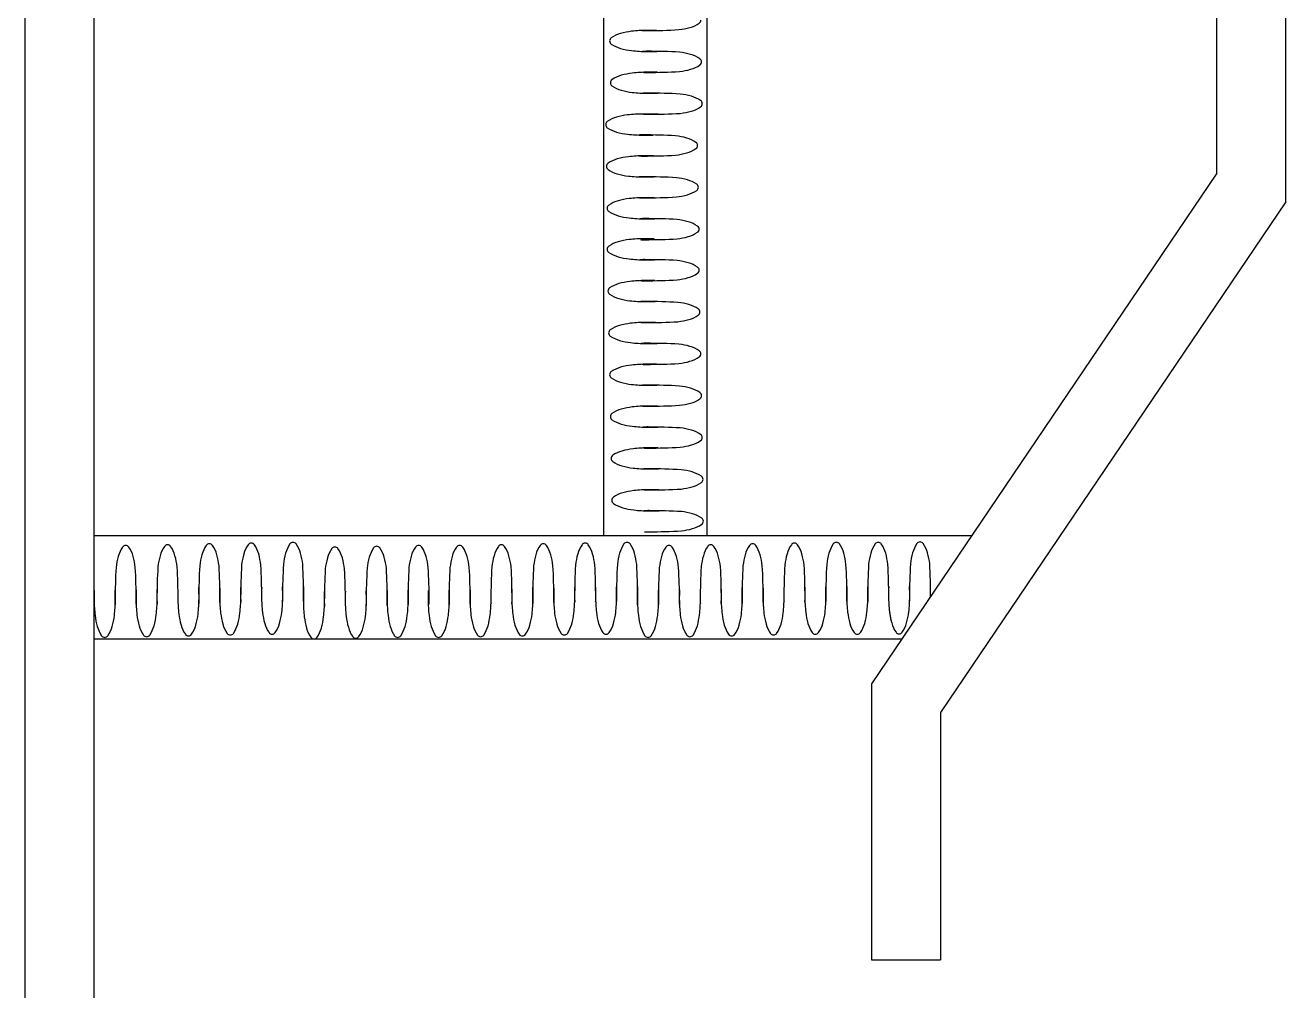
# Model space of a CAD drawing. Header units: inches. Extents: x -460 to 10305, y -938 to 5356.
# Drawn here: x 6043.9 to 6116.9, y 536.9 to 592.8 of the extents above; entities that cross this region are included whole.
import ezdxf

# ---------------------------------------------------------------- set-up
doc = ezdxf.new("R2010")
doc.units = ezdxf.units.IN
doc.header["$MEASUREMENT"] = 0
doc.layers.add('01-0263-02-DWG-BFP-ARCH$0$SP-PART', color=190, linetype='Continuous')
doc.layers.add('01-0263-02-DWG-BFP-ARCH$0$SP-WALL', color=7, linetype='Continuous')

# ---------------------------------------------------------------- blocks, each defined once
blk = doc.blocks.new('01-0263-02-DWG-BFP-ARCH', base_point=(1295.158, 1353.427))
at = {"layer": '01-0263-02-DWG-BFP-ARCH$0$SP-PART'}
for p, q in [((3336.658, 1913.427), (3336.658, 1981.427)), ((3342.658, 1913.427), (3342.658, 1981.427)), ((3357.957, 1913.427), (3307.158, 1913.427)), ((3340.158, 1907.427), (3307.158, 1907.427)), ((3353.9, 1907.427), (3340.158, 1907.427))]:
    blk.add_line(p, q, dxfattribs=at)
for points in [[(3338.881, 1942.698, 0.008534), (3339.142, 1942.694, 0.013847), (3341.013, 1942.746, 0.039769), (3341.653, 1942.873, 0.081037), (3342.19, 1943.124, 0.247833), (3342.285, 1943.305, 0.247833)], [(3339.723, 1942.699, 0.004146), (3339.162, 1942.704, 0.02916), (3338.275, 1942.652, 0.039769), (3337.635, 1942.525, 0.081037), (3337.098, 1942.274, 0.247833), (3337.002, 1942.093, 0.247833), (3337.098, 1941.912, 0.081037), (3337.635, 1941.661, 0.039769), (3338.275, 1941.534, 0.02916), (3339.162, 1941.482, 0.0043), (3339.744, 1941.487, 0.039769)], [(3342.327, 1940.881, 0.247833), (3342.232, 1941.062, 0.081037), (3341.694, 1941.313, 0.039769), (3341.055, 1941.44, 0.013847), (3339.183, 1941.492, 0.009217), (3338.902, 1941.486, 0.039769)], [(3338.923, 1940.274, 0.008534), (3339.183, 1940.27, 0.013847), (3341.055, 1940.322, 0.039769), (3341.694, 1940.449, 0.081037), (3342.232, 1940.7, 0.247833), (3342.327, 1940.881, 0.247833)], [(3339.765, 1940.275, 0.004146), (3339.204, 1940.279, 0.02916), (3338.316, 1940.228, 0.039769), (3337.677, 1940.101, 0.081037), (3337.139, 1939.849, 0.247833), (3337.044, 1939.669, 0.247833), (3337.139, 1939.488, 0.081037), (3337.677, 1939.237, 0.039769), (3338.316, 1939.11, 0.02916), (3339.204, 1939.058, 0.0043), (3339.785, 1939.063, 0.039769)], [(3339.806, 1937.851, 0.004146), (3339.246, 1937.855, 0.009217), (3338.964, 1937.85, 0.008534), (3339.225, 1937.846, 0.013847), (3341.096, 1937.898, 0.039769), (3341.736, 1938.025, 0.081037), (3342.273, 1938.276, 0.247833), (3342.369, 1938.457, 0.247833), (3342.273, 1938.637, 0.081037), (3341.736, 1938.889, 0.039769), (3341.096, 1939.016, 0.013847), (3339.225, 1939.067, 0.009217), (3338.944, 1939.062, 0.039769)], [(3339.493, 1937.854, 0.004146), (3338.933, 1937.859, 0.02916), (3338.045, 1937.807, 0.039769), (3337.405, 1937.68, 0.081037), (3336.868, 1937.429, 0.247833), (3336.773, 1937.248, 0.247833), (3336.868, 1937.067, 0.081037), (3337.405, 1936.816, 0.039769), (3338.045, 1936.689, 0.02916), (3338.933, 1936.637, 0.0043), (3339.514, 1936.642, 0.039769)], [(3342.098, 1936.036, 0.247833), (3342.002, 1936.217, 0.081037), (3341.465, 1936.468, 0.039769), (3340.825, 1936.595, 0.013847), (3338.954, 1936.647, 0.009217), (3338.672, 1936.642, 0.039769)], [(3338.693, 1935.43, 0.008534), (3338.954, 1935.425, 0.013847), (3340.825, 1935.477, 0.039769), (3341.465, 1935.604, 0.081037), (3342.002, 1935.855, 0.247833), (3342.098, 1936.036, 0.247833)], [(3339.535, 1935.43, 0.004146), (3338.974, 1935.435, 0.02916), (3338.087, 1935.383, 0.039769), (3337.447, 1935.256, 0.081037), (3336.91, 1935.005, 0.247833), (3336.814, 1934.824, 0.247833), (3336.91, 1934.643, 0.081037), (3337.447, 1934.392, 0.039769), (3338.087, 1934.265, 0.02916), (3338.974, 1934.213, 0.0043), (3339.556, 1934.218, 0.039769)], [(3342.139, 1933.612, 0.247833), (3342.044, 1933.793, 0.081037), (3341.507, 1934.044, 0.039769), (3340.867, 1934.171, 0.013847), (3338.995, 1934.223, 0.009217), (3338.714, 1934.218, 0.039769)], [(3338.735, 1933.006, 0.008534), (3338.995, 1933.001, 0.013847), (3340.867, 1933.053, 0.039769), (3341.507, 1933.18, 0.081037), (3342.044, 1933.431, 0.247833), (3342.139, 1933.612, 0.247833)], [(3339.582, 1933.006, 0.004146), (3339.021, 1933.011, 0.02916), (3338.134, 1932.959, 0.039769), (3337.494, 1932.832, 0.081037), (3336.957, 1932.581, 0.247833), (3336.861, 1932.4, 0.247833), (3336.957, 1932.219, 0.081037), (3337.494, 1931.968, 0.039769), (3338.134, 1931.841, 0.02916), (3339.021, 1931.789, 0.0043), (3339.603, 1931.794, 0.039769)], [(3342.186, 1931.188, 0.247833), (3342.091, 1931.369, 0.081037), (3341.553, 1931.62, 0.039769), (3340.914, 1931.747, 0.013847), (3339.042, 1931.799, 0.009217), (3338.761, 1931.794, 0.039769)], [(3338.782, 1930.582, 0.008534), (3339.042, 1930.577, 0.013847), (3340.914, 1930.629, 0.039769), (3341.553, 1930.756, 0.081037), (3342.091, 1931.007, 0.247833), (3342.186, 1931.188, 0.247833)], [(3339.582, 1930.63, 0.004146), (3339.021, 1930.634, 0.02916), (3338.134, 1930.583, 0.039769), (3337.494, 1930.456, 0.081037), (3336.957, 1930.204, 0.247833), (3336.861, 1930.024, 0.247833), (3336.957, 1929.843, 0.081037), (3337.494, 1929.592, 0.039769), (3338.134, 1929.465, 0.02916), (3339.021, 1929.413, 0.0043), (3339.603, 1929.418, 0.039769)], [(3342.186, 1928.812, 0.247833), (3342.091, 1928.992, 0.081037), (3341.553, 1929.244, 0.039769), (3340.914, 1929.371, 0.013847), (3339.042, 1929.422, 0.009217), (3338.761, 1929.417, 0.039769)], [(3338.782, 1928.205, 0.008534), (3339.042, 1928.201, 0.013847), (3340.914, 1928.253, 0.039769), (3341.553, 1928.38, 0.081037), (3342.091, 1928.631, 0.247833), (3342.186, 1928.812, 0.247833)], [(3339.624, 1928.206, 0.004146), (3339.063, 1928.21, 0.02916), (3338.175, 1928.159, 0.039769), (3337.536, 1928.031, 0.081037), (3336.998, 1927.78, 0.247833), (3336.903, 1927.6, 0.247833), (3336.998, 1927.419, 0.081037), (3337.536, 1927.168, 0.039769), (3338.175, 1927.04, 0.02916), (3339.063, 1926.989, 0.0043), (3339.644, 1926.994, 0.039769)], [(3342.228, 1926.387, 0.247833), (3342.132, 1926.568, 0.081037), (3341.595, 1926.819, 0.039769), (3340.955, 1926.946, 0.013847), (3339.084, 1926.998, 0.009217), (3338.803, 1926.993, 0.039769)], [(3339.665, 1925.782, 0.004146), (3339.105, 1925.786, 0.02916), (3338.217, 1925.734, 0.039769), (3337.577, 1925.607, 0.081037), (3337.04, 1925.356, 0.247833), (3336.945, 1925.175, 0.247833), (3337.04, 1924.995, 0.081037), (3337.577, 1924.743, 0.039769), (3338.217, 1924.616, 0.02916), (3339.105, 1924.565, 0.004854), (3339.761, 1924.571, 0.039769)], [(3338.823, 1925.781, 0.008534), (3339.084, 1925.777, 0.013847), (3340.955, 1925.828, 0.039769), (3341.595, 1925.955, 0.081037), (3342.132, 1926.207, 0.247833), (3342.228, 1926.387, 0.247833)], [(3342.285, 1923.966, 0.247833), (3342.19, 1924.146, 0.081037), (3341.653, 1924.398, 0.039769), (3341.013, 1924.525, 0.013847), (3339.142, 1924.577, 0.010512), (3338.821, 1924.57, 0.039769)], [(3338.881, 1923.359, 0.008534), (3339.142, 1923.355, 0.013847), (3341.013, 1923.407, 0.039769), (3341.653, 1923.534, 0.081037), (3342.19, 1923.785, 0.247833), (3342.285, 1923.966, 0.247833)], [(3339.723, 1923.36, 0.004146), (3339.162, 1923.364, 0.02916), (3338.275, 1923.313, 0.039769), (3337.635, 1923.186, 0.081037), (3337.098, 1922.934, 0.247833), (3337.002, 1922.754, 0.247833), (3337.098, 1922.573, 0.081037), (3337.635, 1922.322, 0.039769), (3338.275, 1922.195, 0.02916), (3339.162, 1922.143, 0.0043), (3339.744, 1922.148, 0.039769)], [(3342.327, 1921.542, 0.247833), (3342.232, 1921.722, 0.081037), (3341.694, 1921.973, 0.039769), (3341.055, 1922.101, 0.013847), (3339.183, 1922.152, 0.009217), (3338.902, 1922.147, 0.039769)], [(3338.923, 1920.935, 0.008534), (3339.183, 1920.931, 0.013847), (3341.055, 1920.983, 0.039769), (3341.694, 1921.11, 0.081037), (3342.232, 1921.361, 0.247833), (3342.327, 1921.542, 0.247833)], [(3339.765, 1920.936, 0.004146), (3339.204, 1920.94, 0.02916), (3338.316, 1920.889, 0.039769), (3337.677, 1920.761, 0.081037), (3337.139, 1920.51, 0.247833), (3337.044, 1920.329, 0.247833), (3337.139, 1920.149, 0.081037), (3337.677, 1919.898, 0.039769), (3338.316, 1919.77, 0.02916), (3339.204, 1919.719, 0.0043), (3339.785, 1919.724, 0.039769)], [(3339.806, 1918.512, 0.004146), (3339.246, 1918.516, 0.009217), (3338.964, 1918.511, 0.008534), (3339.225, 1918.507, 0.013847), (3341.096, 1918.558, 0.039769), (3341.736, 1918.685, 0.081037), (3342.273, 1918.937, 0.247833), (3342.369, 1919.117, 0.247833), (3342.273, 1919.298, 0.081037), (3341.736, 1919.549, 0.039769), (3341.096, 1919.676, 0.013847), (3339.225, 1919.728, 0.009217), (3338.944, 1919.723, 0.039769)], [(3339.806, 1918.512, 0.004146), (3339.246, 1918.516, 0.02916), (3338.358, 1918.464, 0.039769), (3337.718, 1918.337, 0.081037), (3337.181, 1918.086, 0.247833), (3337.086, 1917.905, 0.247833), (3337.181, 1917.725, 0.081037), (3337.718, 1917.473, 0.039769), (3338.358, 1917.346, 0.02916), (3339.246, 1917.295, 0.0043), (3339.827, 1917.299, 0.039769)], [(3342.41, 1916.693, 0.247833), (3342.315, 1916.874, 0.081037), (3341.778, 1917.125, 0.039769), (3341.138, 1917.252, 0.013847), (3339.266, 1917.304, 0.009217), (3338.985, 1917.299, 0.039769)], [(3339.006, 1916.087, 0.008534), (3339.266, 1916.082, 0.013847), (3341.138, 1916.134, 0.039769), (3341.778, 1916.261, 0.081037), (3342.315, 1916.512, 0.247833), (3342.41, 1916.693, 0.247833)], [(3339.848, 1916.087, 0.004146), (3339.287, 1916.092, 0.02916), (3338.4, 1916.04, 0.039769), (3337.76, 1915.913, 0.081037), (3337.223, 1915.662, 0.247833), (3337.127, 1915.481, 0.247833), (3337.223, 1915.3, 0.081037), (3337.76, 1915.049, 0.039769), (3338.4, 1914.922, 0.02916), (3339.287, 1914.87, 0.0043), (3339.869, 1914.875, 0.039769)], [(3342.431, 1914.27, 0.247833), (3342.336, 1914.451, 0.081037), (3341.799, 1914.702, 0.039769), (3341.159, 1914.829, 0.013847), (3339.287, 1914.881, 0.009217), (3339.006, 1914.876, 0.039769)], [(3339.027, 1913.663, 0.008534), (3339.287, 1913.659, 0.013847), (3341.159, 1913.711, 0.039769), (3341.799, 1913.838, 0.081037), (3342.336, 1914.089, 0.247833), (3342.431, 1914.27, 0.247833)], [(3308.976, 1912.863, 0.247833), (3308.795, 1912.767, 0.081037), (3308.544, 1912.23, 0.039769), (3308.417, 1911.59, 0.013847), (3308.365, 1909.719, 0.009217), (3308.37, 1909.438, 0.039769)], [(3309.583, 1909.458, 0.008534), (3309.587, 1909.719, 0.013847), (3309.535, 1911.59, 0.039769), (3309.408, 1912.23, 0.081037), (3309.157, 1912.767, 0.247833), (3308.976, 1912.863, 0.247833)], [(3311.4, 1912.904, 0.247833), (3311.219, 1912.809, 0.081037), (3310.968, 1912.272, 0.039769), (3310.841, 1911.632, 0.013847), (3310.789, 1909.76, 0.009217), (3310.795, 1909.479, 0.039769)], [(3312.007, 1909.5, 0.008534), (3312.011, 1909.76, 0.013847), (3311.959, 1911.632, 0.039769), (3311.832, 1912.272, 0.081037), (3311.581, 1912.809, 0.247833), (3311.4, 1912.904, 0.247833)], [(3313.822, 1912.962, 0.247833), (3313.641, 1912.867, 0.081037), (3313.39, 1912.329, 0.039769), (3313.263, 1911.69, 0.013847), (3313.211, 1909.818, 0.010512), (3313.218, 1909.497, 0.039769)], [(3314.428, 1909.558, 0.008534), (3314.433, 1909.818, 0.013847), (3314.381, 1911.69, 0.039769), (3314.254, 1912.329, 0.081037), (3314.003, 1912.867, 0.247833), (3313.822, 1912.962, 0.247833)], [(3316.246, 1913.004, 0.247833), (3316.065, 1912.908, 0.081037), (3315.814, 1912.371, 0.039769), (3315.687, 1911.731, 0.013847), (3315.635, 1909.86, 0.009217), (3315.64, 1909.579, 0.039769)], [(3316.853, 1909.599, 0.008534), (3316.857, 1909.86, 0.013847), (3316.805, 1911.731, 0.039769), (3316.678, 1912.371, 0.081037), (3316.427, 1912.908, 0.247833), (3316.246, 1913.004, 0.247833)], [(3319.276, 1910.483, 0.004146), (3319.271, 1909.922, 0.009217), (3319.277, 1909.641, 0.008534), (3319.281, 1909.901, 0.013847), (3319.229, 1911.773, 0.039769), (3319.102, 1912.413, 0.081037), (3318.851, 1912.95, 0.247833), (3318.67, 1913.045, 0.247833), (3318.489, 1912.95, 0.081037), (3318.238, 1912.413, 0.039769), (3318.111, 1911.773, 0.013847), (3318.059, 1909.901, 0.009217), (3318.065, 1909.62, 0.039769)], [(3321.091, 1912.774, 0.247833), (3320.91, 1912.679, 0.081037), (3320.659, 1912.141, 0.039769), (3320.532, 1911.502, 0.013847), (3320.48, 1909.63, 0.009217), (3320.485, 1909.349, 0.039769)], [(3321.697, 1909.37, 0.008534), (3321.702, 1909.63, 0.013847), (3321.65, 1911.502, 0.039769), (3321.523, 1912.141, 0.081037), (3321.271, 1912.679, 0.247833), (3321.091, 1912.774, 0.247833)], [(3323.515, 1912.816, 0.247833), (3323.334, 1912.72, 0.081037), (3323.083, 1912.183, 0.039769), (3322.956, 1911.543, 0.013847), (3322.904, 1909.672, 0.009217), (3322.909, 1909.391, 0.039769)], [(3324.121, 1909.411, 0.008534), (3324.126, 1909.672, 0.013847), (3324.074, 1911.543, 0.039769), (3323.947, 1912.183, 0.081037), (3323.696, 1912.72, 0.247833), (3323.515, 1912.816, 0.247833)], [(3325.939, 1912.863, 0.247833), (3325.758, 1912.767, 0.081037), (3325.507, 1912.23, 0.039769), (3325.38, 1911.59, 0.013847), (3325.328, 1909.719, 0.009217), (3325.333, 1909.438, 0.039769)], [(3326.545, 1909.458, 0.008534), (3326.55, 1909.719, 0.013847), (3326.498, 1911.59, 0.039769), (3326.371, 1912.23, 0.081037), (3326.12, 1912.767, 0.247833), (3325.939, 1912.863, 0.247833)], [(3328.315, 1912.863, 0.247833), (3328.134, 1912.767, 0.081037), (3327.883, 1912.23, 0.039769), (3327.756, 1911.59, 0.013847), (3327.704, 1909.719, 0.009217), (3327.71, 1909.438, 0.039769)], [(3328.922, 1909.458, 0.008534), (3328.926, 1909.719, 0.013847), (3328.874, 1911.59, 0.039769), (3328.747, 1912.23, 0.081037), (3328.496, 1912.767, 0.247833), (3328.315, 1912.863, 0.247833)], [(3330.739, 1912.904, 0.247833), (3330.559, 1912.809, 0.081037), (3330.307, 1912.272, 0.039769), (3330.18, 1911.632, 0.013847), (3330.129, 1909.76, 0.009217), (3330.134, 1909.479, 0.039769)], [(3331.346, 1909.5, 0.008534), (3331.35, 1909.76, 0.013847), (3331.298, 1911.632, 0.039769), (3331.171, 1912.272, 0.081037), (3330.92, 1912.809, 0.247833), (3330.739, 1912.904, 0.247833)], [(3333.161, 1912.962, 0.247833), (3332.98, 1912.867, 0.081037), (3332.729, 1912.329, 0.039769), (3332.602, 1911.69, 0.013847), (3332.55, 1909.818, 0.010512), (3332.557, 1909.497, 0.039769)], [(3333.768, 1909.558, 0.008534), (3333.772, 1909.818, 0.013847), (3333.72, 1911.69, 0.039769), (3333.593, 1912.329, 0.081037), (3333.342, 1912.867, 0.247833), (3333.161, 1912.962, 0.247833)], [(3335.585, 1913.004, 0.247833), (3335.405, 1912.908, 0.081037), (3335.153, 1912.371, 0.039769), (3335.026, 1911.731, 0.013847), (3334.974, 1909.86, 0.009217), (3334.98, 1909.579, 0.039769)], [(3336.192, 1909.599, 0.008534), (3336.196, 1909.86, 0.013847), (3336.144, 1911.731, 0.039769), (3336.017, 1912.371, 0.081037), (3335.766, 1912.908, 0.247833), (3335.585, 1913.004, 0.247833)], [(3338.615, 1910.483, 0.004146), (3338.611, 1909.922, 0.009217), (3338.616, 1909.641, 0.008534), (3338.62, 1909.901, 0.013847), (3338.568, 1911.773, 0.039769), (3338.441, 1912.413, 0.081037), (3338.19, 1912.95, 0.247833), (3338.009, 1913.045, 0.247833), (3337.829, 1912.95, 0.081037), (3337.578, 1912.413, 0.039769), (3337.45, 1911.773, 0.013847), (3337.399, 1909.901, 0.009217), (3337.404, 1909.62, 0.039769)], [(3340.437, 1912.863, 0.247833), (3340.256, 1912.767, 0.081037), (3340.005, 1912.23, 0.039769), (3339.878, 1911.59, 0.013847), (3339.826, 1909.719, 0.009217), (3339.831, 1909.438, 0.039769)], [(3341.043, 1909.458, 0.008534), (3341.048, 1909.719, 0.013847), (3340.996, 1911.59, 0.039769), (3340.869, 1912.23, 0.081037), (3340.617, 1912.767, 0.247833), (3340.437, 1912.863, 0.247833)], [(3342.861, 1912.904, 0.247833), (3342.68, 1912.809, 0.081037), (3342.429, 1912.272, 0.039769), (3342.302, 1911.632, 0.013847), (3342.25, 1909.76, 0.009217), (3342.255, 1909.479, 0.039769)], [(3343.467, 1909.5, 0.008534), (3343.472, 1909.76, 0.013847), (3343.42, 1911.632, 0.039769), (3343.293, 1912.272, 0.081037), (3343.042, 1912.809, 0.247833), (3342.861, 1912.904, 0.247833)], [(3345.283, 1912.962, 0.247833), (3345.102, 1912.867, 0.081037), (3344.851, 1912.329, 0.039769), (3344.724, 1911.69, 0.013847), (3344.672, 1909.818, 0.010512), (3344.678, 1909.497, 0.039769)], [(3345.889, 1909.558, 0.008534), (3345.893, 1909.818, 0.013847), (3345.842, 1911.69, 0.039769), (3345.714, 1912.329, 0.081037), (3345.463, 1912.867, 0.247833), (3345.283, 1912.962, 0.247833)], [(3347.707, 1913.004, 0.247833), (3347.526, 1912.908, 0.081037), (3347.275, 1912.371, 0.039769), (3347.148, 1911.731, 0.013847), (3347.096, 1909.86, 0.009217), (3347.101, 1909.579, 0.039769)], [(3348.313, 1909.599, 0.008534), (3348.318, 1909.86, 0.013847), (3348.266, 1911.731, 0.039769), (3348.139, 1912.371, 0.081037), (3347.887, 1912.908, 0.247833), (3347.707, 1913.004, 0.247833)], [(3350.737, 1910.483, 0.004146), (3350.732, 1909.922, 0.009217), (3350.737, 1909.641, 0.008534), (3350.742, 1909.901, 0.013847), (3350.69, 1911.773, 0.039769), (3350.563, 1912.413, 0.081037), (3350.312, 1912.95, 0.247833), (3350.131, 1913.045, 0.247833), (3349.95, 1912.95, 0.081037), (3349.699, 1912.413, 0.039769), (3349.572, 1911.773, 0.013847), (3349.52, 1909.901, 0.009217), (3349.525, 1909.62, 0.039769)], [(3352.556, 1913.045, 0.247833), (3352.375, 1912.95, 0.081037), (3352.124, 1912.413, 0.039769), (3351.997, 1911.773, 0.013847), (3351.945, 1909.901, 0.009217), (3351.95, 1909.62, 0.039769)], [(3353.162, 1909.641, 0.008534), (3353.167, 1909.901, 0.013847), (3353.115, 1911.773, 0.039769), (3352.988, 1912.413, 0.081037), (3352.736, 1912.95, 0.247833), (3352.556, 1913.045, 0.247833)], [(3354.98, 1913.066, 0.247833), (3354.799, 1912.971, 0.081037), (3354.548, 1912.434, 0.039769), (3354.421, 1911.794, 0.013847), (3354.369, 1909.922, 0.009217), (3354.374, 1909.641, 0.039769)], [(3355.591, 1909.928, 0.013807), (3355.539, 1911.794, 0.039769), (3355.412, 1912.434, 0.081037), (3355.161, 1912.971, 0.247833), (3354.98, 1913.066)], [(3312.006, 1910.342, 0.004146), (3312.001, 1909.781, 0.02916), (3312.053, 1908.894, 0.039769), (3312.18, 1908.254, 0.081037), (3312.432, 1907.717, 0.247833), (3312.612, 1907.621, 0.247833), (3312.793, 1907.717, 0.081037), (3313.044, 1908.254, 0.039769), (3313.171, 1908.894, 0.02916), (3313.223, 1909.781, 0.004854), (3313.217, 1910.437, 0.039769)], [(3314.428, 1910.4, 0.004146), (3314.423, 1909.839, 0.02916), (3314.475, 1908.951, 0.039769), (3314.602, 1908.312, 0.081037), (3314.853, 1907.774, 0.247833), (3315.034, 1907.679, 0.247833), (3315.215, 1907.774, 0.081037), (3315.466, 1908.312, 0.039769), (3315.593, 1908.951, 0.02916), (3315.645, 1909.839, 0.0043), (3315.64, 1910.42, 0.039769)], [(3316.852, 1910.441, 0.004146), (3316.847, 1909.881, 0.02916), (3316.899, 1908.993, 0.039769), (3317.026, 1908.353, 0.081037), (3317.277, 1907.816, 0.247833), (3317.458, 1907.721, 0.247833), (3317.639, 1907.816, 0.081037), (3317.89, 1908.353, 0.039769), (3318.017, 1908.993, 0.02916), (3318.069, 1909.881, 0.0043), (3318.064, 1910.462, 0.039769)], [(3331.345, 1910.342, 0.004146), (3331.341, 1909.781, 0.02916), (3331.392, 1908.894, 0.039769), (3331.52, 1908.254, 0.081037), (3331.771, 1907.717, 0.247833), (3331.951, 1907.621, 0.247833), (3332.132, 1907.717, 0.081037), (3332.383, 1908.254, 0.039769), (3332.511, 1908.894, 0.02916), (3332.562, 1909.781, 0.004854), (3332.556, 1910.437, 0.039769)], [(3333.767, 1910.4, 0.004146), (3333.762, 1909.839, 0.02916), (3333.814, 1908.951, 0.039769), (3333.941, 1908.312, 0.081037), (3334.192, 1907.774, 0.247833), (3334.373, 1907.679, 0.247833), (3334.554, 1907.774, 0.081037), (3334.805, 1908.312, 0.039769), (3334.932, 1908.951, 0.02916), (3334.984, 1909.839, 0.0043), (3334.979, 1910.42, 0.039769)], [(3336.191, 1910.441, 0.004146), (3336.187, 1909.881, 0.02916), (3336.238, 1908.993, 0.039769), (3336.365, 1908.353, 0.081037), (3336.617, 1907.816, 0.247833), (3336.797, 1907.721, 0.247833), (3336.978, 1907.816, 0.081037), (3337.229, 1908.353, 0.039769), (3337.356, 1908.993, 0.02916), (3337.408, 1909.881, 0.0043), (3337.403, 1910.462, 0.039769)], [(3343.467, 1910.342, 0.004146), (3343.462, 1909.781, 0.02916), (3343.514, 1908.894, 0.039769), (3343.641, 1908.254, 0.081037), (3343.892, 1907.717, 0.247833), (3344.073, 1907.621, 0.247833), (3344.254, 1907.717, 0.081037), (3344.505, 1908.254, 0.039769), (3344.632, 1908.894, 0.02916), (3344.684, 1909.781, 0.004854), (3344.677, 1910.437, 0.039769)], [(3345.888, 1910.4, 0.004146), (3345.884, 1909.839, 0.02916), (3345.936, 1908.951, 0.039769), (3346.063, 1908.312, 0.081037), (3346.314, 1907.774, 0.247833), (3346.495, 1907.679, 0.247833), (3346.675, 1907.774, 0.081037), (3346.927, 1908.312, 0.039769), (3347.054, 1908.951, 0.02916), (3347.105, 1909.839, 0.0043), (3347.1, 1910.42, 0.039769)], [(3348.313, 1910.441, 0.004146), (3348.308, 1909.881, 0.02916), (3348.36, 1908.993, 0.039769), (3348.487, 1908.353, 0.081037), (3348.738, 1907.816, 0.247833), (3348.919, 1907.721, 0.247833), (3349.1, 1907.816, 0.081037), (3349.351, 1908.353, 0.039769), (3349.478, 1908.993, 0.02916), (3349.53, 1909.881, 0.0043), (3349.525, 1910.462, 0.039769)], [(3350.737, 1910.441, 0.004146), (3350.733, 1909.881, 0.02916), (3350.785, 1908.993, 0.039769), (3350.912, 1908.353, 0.081037), (3351.163, 1907.816, 0.247833), (3351.344, 1907.721, 0.247833), (3351.524, 1907.816, 0.081037), (3351.776, 1908.353, 0.039769), (3351.903, 1908.993, 0.02916), (3351.954, 1909.881, 0.0043), (3351.949, 1910.462, 0.039769)], [(3353.162, 1910.483, 0.004146), (3353.157, 1909.922, 0.02916), (3353.209, 1909.035, 0.032712), (3353.306, 1908.507, 0.032712)], [(3353.162, 1910.462, 0.004146), (3353.157, 1909.901, 0.02916), (3353.209, 1909.014, 0.039769), (3353.336, 1908.374, 0.081037), (3353.587, 1907.837, 0.247833), (3353.768, 1907.741, 0.247833), (3353.949, 1907.837, 0.081037), (3354.2, 1908.374, 0.039769), (3354.327, 1909.014, 0.02916), (3354.379, 1909.901, 0.0043), (3354.374, 1910.483, 0.039769)], [(3307.158, 1910.259, 0.004146), (3307.153, 1909.698, 0.02916), (3307.205, 1908.81, 0.039769), (3307.332, 1908.171, 0.081037), (3307.583, 1907.633, 0.247833), (3307.764, 1907.538, 0.247833), (3307.945, 1907.633, 0.081037), (3308.196, 1908.171, 0.039769), (3308.323, 1908.81, 0.02916), (3308.375, 1909.698, 0.0043), (3308.37, 1910.279, 0.039769)], [(3309.582, 1910.3, 0.004146), (3309.577, 1909.74, 0.02916), (3309.629, 1908.852, 0.039769), (3309.756, 1908.212, 0.081037), (3310.007, 1907.675, 0.247833), (3310.188, 1907.58, 0.247833), (3310.369, 1907.675, 0.081037), (3310.62, 1908.212, 0.039769), (3310.747, 1908.852, 0.02916), (3310.799, 1909.74, 0.0043), (3310.794, 1910.321, 0.039769)], [(3319.272, 1910.17, 0.004146), (3319.268, 1909.609, 0.02916), (3319.32, 1908.722, 0.039769), (3319.447, 1908.082, 0.081037), (3319.698, 1907.545, 0.247833), (3319.879, 1907.449, 0.247833), (3320.059, 1907.545, 0.081037), (3320.311, 1908.082, 0.039769), (3320.438, 1908.722, 0.02916), (3320.489, 1909.609, 0.0043), (3320.484, 1910.191, 0.039769)], [(3321.697, 1910.212, 0.004146), (3321.692, 1909.651, 0.02916), (3321.744, 1908.763, 0.039769), (3321.871, 1908.124, 0.081037), (3322.122, 1907.586, 0.247833), (3322.303, 1907.491, 0.247833), (3322.484, 1907.586, 0.081037), (3322.735, 1908.124, 0.039769), (3322.862, 1908.763, 0.02916), (3322.914, 1909.651, 0.0043), (3322.909, 1910.232, 0.039769)], [(3324.121, 1910.259, 0.004146), (3324.116, 1909.698, 0.02916), (3324.168, 1908.81, 0.039769), (3324.295, 1908.171, 0.081037), (3324.546, 1907.633, 0.247833), (3324.727, 1907.538, 0.247833), (3324.908, 1907.633, 0.081037), (3325.159, 1908.171, 0.039769), (3325.286, 1908.81, 0.02916), (3325.338, 1909.698, 0.0043), (3325.333, 1910.279, 0.039769)], [(3326.497, 1910.259, 0.004146), (3326.492, 1909.698, 0.02916), (3326.544, 1908.81, 0.039769), (3326.671, 1908.171, 0.081037), (3326.922, 1907.633, 0.247833), (3327.103, 1907.538, 0.247833), (3327.284, 1907.633, 0.081037), (3327.535, 1908.171, 0.039769), (3327.662, 1908.81, 0.02916), (3327.714, 1909.698, 0.0043), (3327.709, 1910.279, 0.039769)], [(3328.921, 1910.3, 0.004146), (3328.917, 1909.74, 0.02916), (3328.968, 1908.852, 0.039769), (3329.095, 1908.212, 0.081037), (3329.347, 1907.675, 0.247833), (3329.527, 1907.58, 0.247833), (3329.708, 1907.675, 0.081037), (3329.959, 1908.212, 0.039769), (3330.086, 1908.852, 0.02916), (3330.138, 1909.74, 0.0043), (3330.133, 1910.321, 0.039769)], [(3338.618, 1910.259, 0.004146), (3338.614, 1909.698, 0.02916), (3338.666, 1908.81, 0.039769), (3338.793, 1908.171, 0.081037), (3339.044, 1907.633, 0.247833), (3339.225, 1907.538, 0.247833), (3339.405, 1907.633, 0.081037), (3339.657, 1908.171, 0.039769), (3339.784, 1908.81, 0.02916), (3339.835, 1909.698, 0.0043), (3339.83, 1910.279, 0.039769)], [(3338.619, 1909.417, 0.008534), (3338.623, 1909.677, 0.0043), (3338.618, 1910.259, 0.039769)], [(3341.043, 1910.3, 0.004146), (3341.038, 1909.74, 0.02916), (3341.09, 1908.852, 0.039769), (3341.217, 1908.212, 0.081037), (3341.468, 1907.675, 0.247833), (3341.649, 1907.58, 0.247833), (3341.83, 1907.675, 0.081037), (3342.081, 1908.212, 0.039769), (3342.208, 1908.852, 0.02916), (3342.26, 1909.74, 0.0043), (3342.255, 1910.321, 0.039769)]]:
    blk.add_lwpolyline(points, format="xyb", dxfattribs=at)
at = {"layer": '01-0263-02-DWG-BFP-ARCH$0$SP-WALL'}
for p, q in [((3303.158, 1837.927), (3303.158, 2093.427)), ((3307.158, 1865.427), (3307.158, 2093.427)), ((3372.158, 1934.427), (3372.158, 1981.427)), ((3376.158, 1932.77), (3376.158, 1981.427)), ((3372.158, 1934.427), (3352.158, 1904.851)), ((3352.158, 1904.851), (3352.158, 1888.851)), ((3352.158, 1888.851), (3356.158, 1888.851))]:
    blk.add_line(p, q, dxfattribs=at)
blk.add_lwpolyline([(3376.158, 1932.77), (3356.158, 1903.194), (3356.158, 1888.851)], dxfattribs=at)

msp = doc.modelspace()

# ---------------------------------------------------------------- block references
msp.add_blockref('01-0263-02-DWG-BFP-ARCH', (4035.949, 3.261))

doc.saveas('drawing.dxf')
